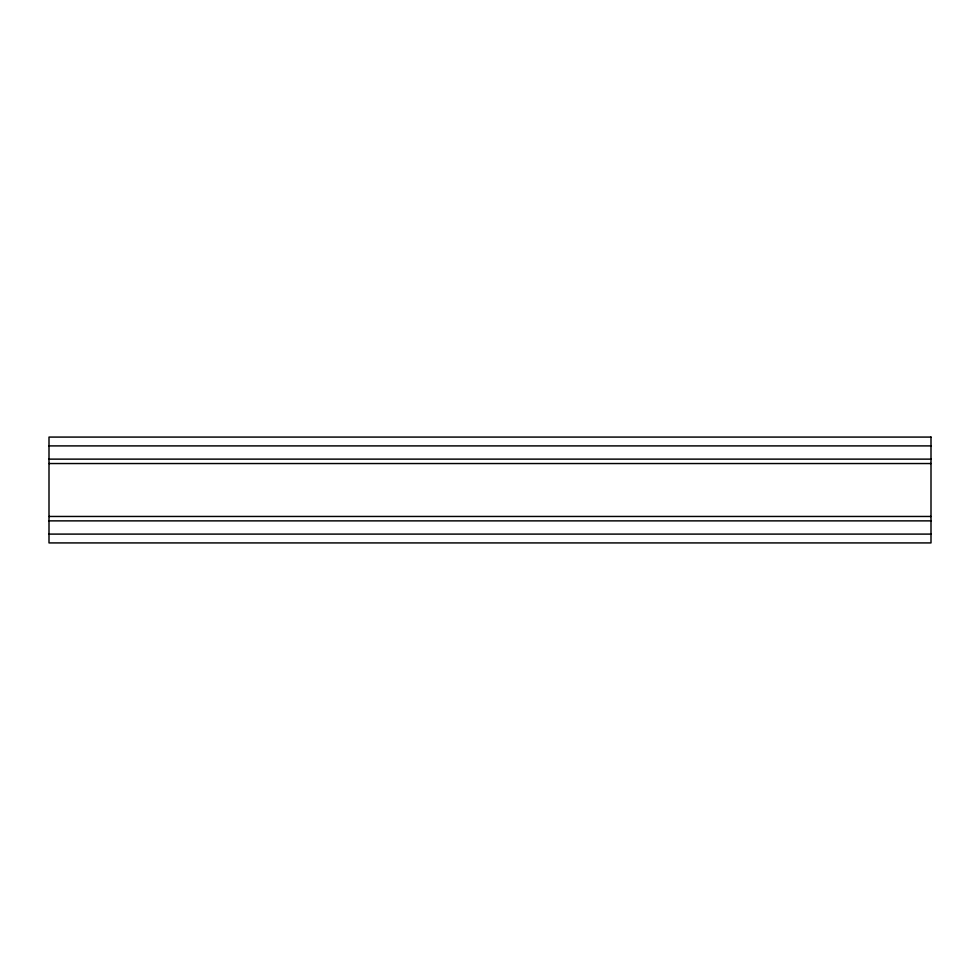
<?xml version="1.0" encoding="UTF-8"?>
<svg xmlns="http://www.w3.org/2000/svg" width="980" height="980" viewBox="0 0 980 980"><rect width="100%" height="100%" fill="white"/><g stroke="black" fill="none" stroke-linecap="round" stroke-linejoin="round"><path stroke-width="1.47" d="M49 445.9L931 445.9M49 459.13L931 459.13M49 463.54L931 463.54M49 516.46L931 516.46M49 520.87L931 520.87M49 534.1L931 534.1M931 437.08L49 437.08L49 542.92L931 542.92L931 437.08"/></g></svg>
